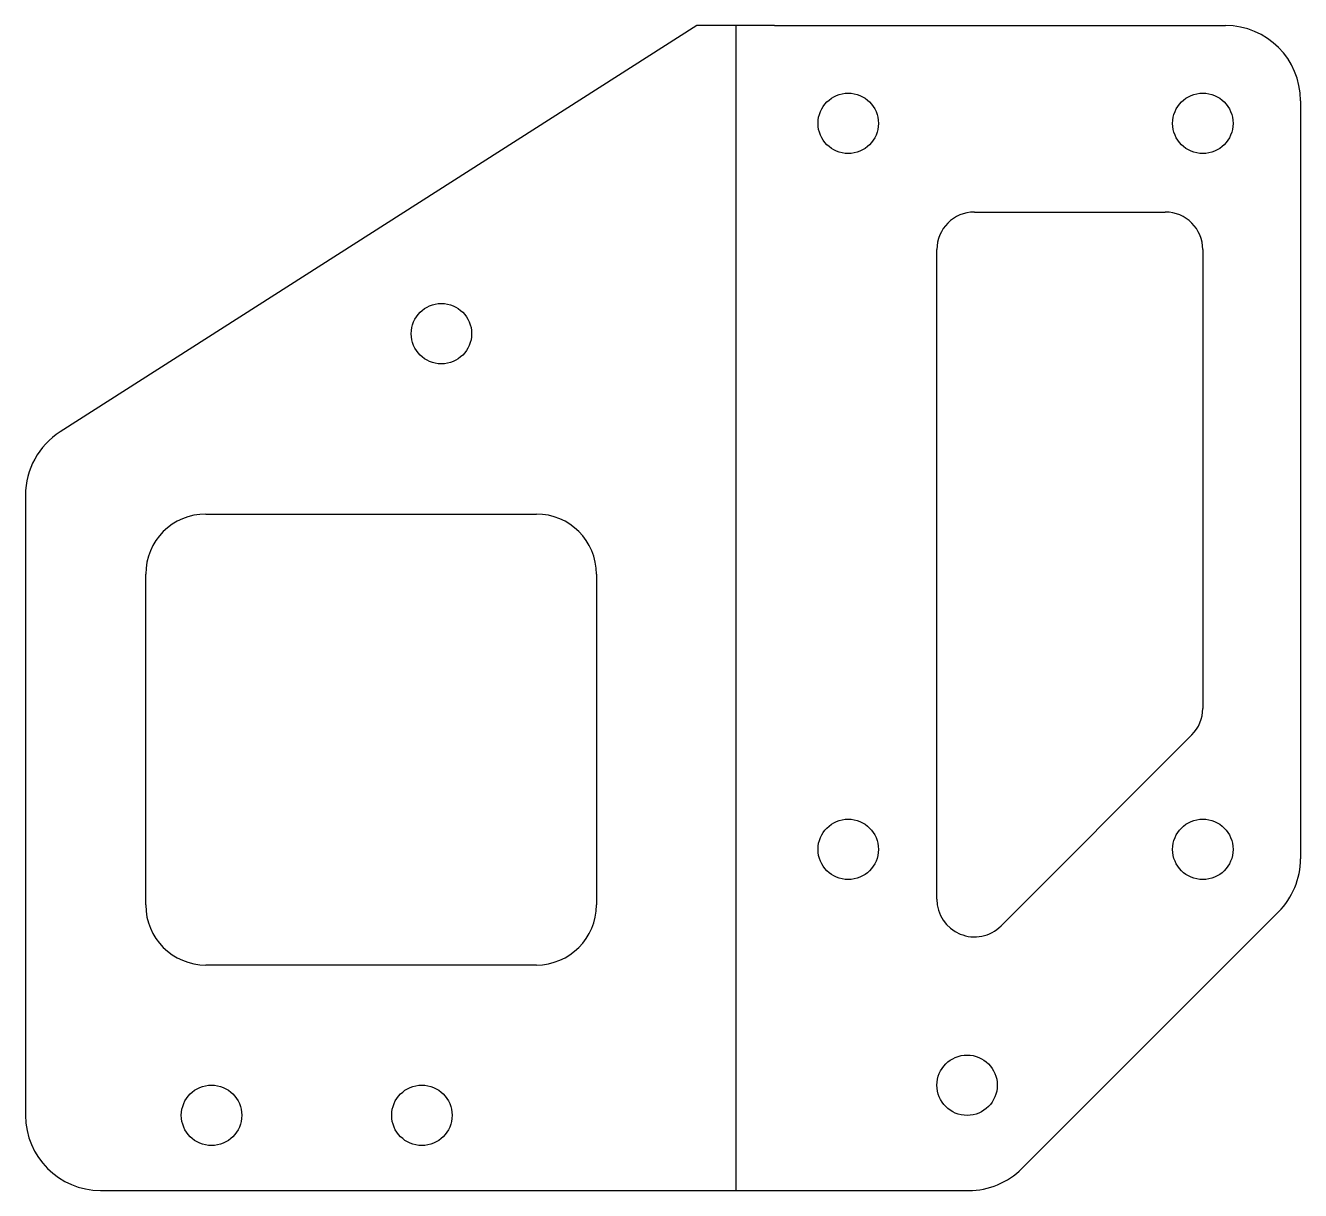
# Model space of a CAD drawing. Header units: inches. Extents: x 9.01 to 13.25, y 6.5 to 10.37.
import ezdxf

# ---------------------------------------------------------------- set-up
doc = ezdxf.new("R2010")
doc.units = ezdxf.units.IN
doc.header["$LTSCALE"] = 1.21
doc.header["$MEASUREMENT"] = 0
doc.layers.get('0').update_dxf_attribs({"linetype": 'CONTINUOUS'})
doc.layers.add('02___PRT_ALL_AXES', color=7, linetype='CONTINUOUS')

msp = doc.modelspace()

# ---------------------------------------------------------------- linework, layer by layer
at = {"color": 7, "linetype": 'Continuous'}
for p, q in [((11.2402, 10.3737), (9.1217, 9.0224)), ((11.499, 10.3737), (12.999, 10.3737)), ((13.249, 10.1237), (13.249, 7.6023)), ((9.0062, 8.8116), (9.0062, 6.7487)), ((12.3222, 6.5719), (13.1758, 7.4255)), ((9.2562, 6.4987), (11.2402, 6.4987)), ((11.499, 6.4987), (12.1454, 6.4987))]:
    msp.add_line(p, q, dxfattribs=at)
at = {"color": 3, "linetype": 'Continuous'}
msp.add_line((11.3696, 10.3737), (11.3696, 6.4987), dxfattribs=at)
at = {"color": 5, "linetype": 'Continuous'}
for p, q in [((12.164, 9.7533), (12.799, 9.7533)), ((12.039, 7.4673), (12.039, 9.6283)), ((12.924, 9.6283), (12.924, 8.1023)), ((9.6062, 8.7487), (10.7062, 8.7487)), ((9.4062, 7.4487), (9.4062, 8.5487)), ((10.9062, 8.5487), (10.9062, 7.4487)), ((12.8874, 8.0139), (12.2524, 7.3789)), ((10.7062, 7.2487), (9.6062, 7.2487))]:
    msp.add_line(p, q, dxfattribs=at)
at = {"color": 7, "linetype": 'Continuous'}
for centre, start, end in [((12.999, 10.1237), 0, 90), ((9.2562, 8.8116), 122.533, 180), ((12.999, 7.6023), 315, 360), ((9.2562, 6.7487), 180, 270), ((12.1454, 6.7487), 270, 315)]:
    msp.add_arc(centre, 0.25, start, end, dxfattribs=at)
at = {"color": 5, "linetype": 'Continuous'}
for centre, radius, start, end in [((12.164, 9.6283), 0.125, 90, 180), ((12.799, 9.6283), 0.125, 0, 90), ((9.6062, 8.5487), 0.2, 90, 180), ((10.7062, 8.5487), 0.2, 0, 90), ((12.799, 8.1023), 0.125, 315, 360), ((9.6062, 7.4487), 0.2, 180, 270), ((10.7062, 7.4487), 0.2, 270, 360), ((12.164, 7.4673), 0.125, 180, 315)]:
    msp.add_arc(centre, radius, start, end, dxfattribs=at)
at = {"layer": '02___PRT_ALL_AXES', "color": 7, "linetype": 'Continuous'}
for p, q in [((11.499, 10.3737), (11.2402, 10.3737)), ((11.2402, 6.4987), (11.499, 6.4987))]:
    msp.add_line(p, q, dxfattribs=at)
at = {"layer": '02___PRT_ALL_AXES', "color": 5, "linetype": 'Continuous'}
for centre in [(11.744, 10.0483), (12.924, 10.0483), (10.3902, 9.3487), (11.744, 7.6333), (12.924, 7.6333), (12.1395, 6.8488), (9.6252, 6.7487), (10.3252, 6.7487)]:
    msp.add_circle(centre, 0.1005, dxfattribs=at)

doc.saveas('drawing.dxf')
